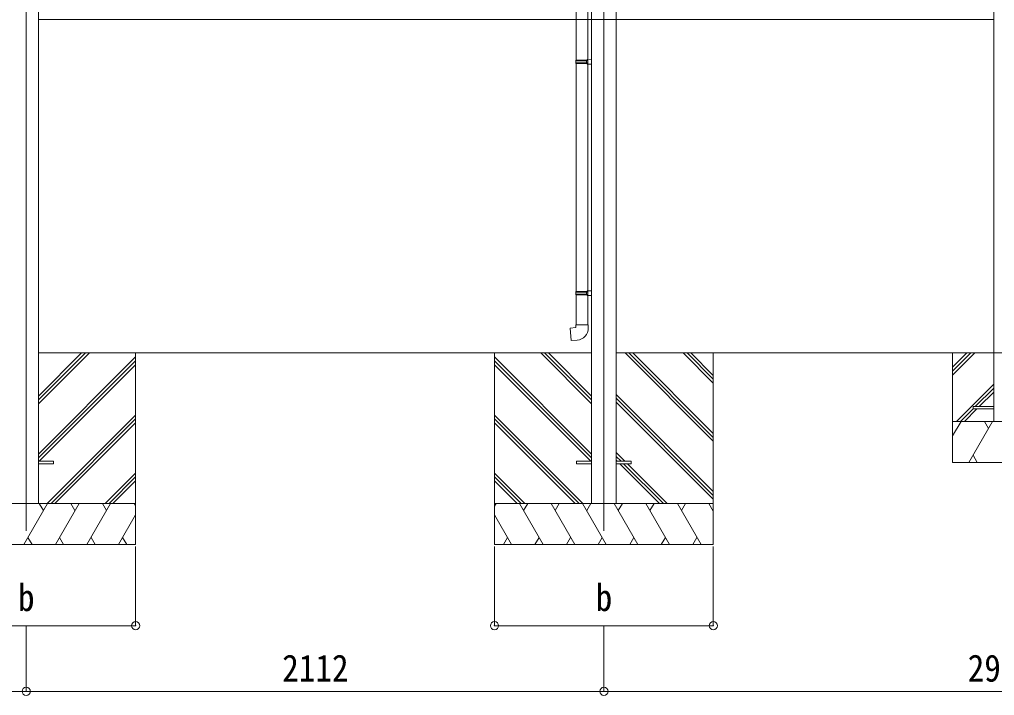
# Model space of a CAD drawing. Units: millimetres at full size. Extents: x -8385 to 8479, y -5853 to 5787.
# Drawn here: x 1200 to 4765, y -1948 to 521 of the extents above; entities that cross this region are included whole.
import ezdxf
from ezdxf.enums import TextEntityAlignment as Align

# ---------------------------------------------------------------- set-up
doc = ezdxf.new("R2010")
doc.units = ezdxf.units.MM
doc.header["$LTSCALE"] = 30
doc.header["$PDMODE"] = 32
doc.header["$PDSIZE"] = 30
for name, color, linetype, lineweight in [('0-0_0', 7, 'Continuous', 9), ('0-1_本体', 4, 'Continuous', 9), ('0-2_部品', 7, 'Continuous', 9), ('0-8_PARTS2', 2, 'Continuous', 9), ('0-A_寸法', 4, 'Continuous', 9), ('1-0_FRAME', 7, 'Continuous', 9), ('1-1_GLASS', 4, 'Continuous', 9), ('1-2_GLASS_SEAL', 7, 'Continuous', 9)]:
    doc.layers.add(name, color=color, linetype=linetype, lineweight=lineweight)
doc.styles.add('ＭＳ ゴシック', font='')
doc.styles.get('ＭＳ ゴシック').set_extended_font_data('MS Gothic')

msp = doc.modelspace()

# ---------------------------------------------------------------- linework, layer by layer
at = {"layer": '0-0_0'}
for p, q in [((1270.25, -882.55), (1455.89, -696.92)), ((1270.25, -868.41), (1441.74, -696.92)), ((1270.25, -854.27), (1427.6, -696.92)), ((1270.25, -696.92), (2951.85, -696.92)), ((1270.25, -1066.4), (1625.05, -711.6)), ((3291.86, -696.92), (1610.26, -696.92)), ((1625.05, -696.92), (1625.05, -1396.92)), ((2937.06, -696.92), (2937.06, -1396.92)), ((3291.86, -1066.4), (2937.06, -711.6)), ((3291.86, -882.55), (3106.22, -696.92)), ((3291.86, -868.41), (3120.37, -696.92)), ((3291.86, -854.27), (3134.51, -696.92)), ((6191.86, -696.92), (3382.26, -696.92)), ((3737.06, -1019.38), (3414.59, -696.92)), ((3737.06, -1005.24), (3428.73, -696.92)), ((3737.06, -991.1), (3442.88, -696.92)), ((3737.06, -807.25), (3626.72, -696.92)), ((3737.06, -793.11), (3640.87, -696.92)), ((3737.06, -778.97), (3655.01, -696.92)), ((3737.06, -696.92), (3737.06, -1396.92)), ((1270.25, -1080.54), (1625.05, -725.74)), ((1272.51, -1092.42), (1625.05, -739.89)), ((3291.86, -1080.54), (2937.06, -725.74)), ((3289.59, -1092.42), (2937.06, -739.89)), ((3737.06, -1203.23), (3382.26, -848.43)), ((3737.06, -1217.37), (3382.26, -862.57)), ((3737.06, -1231.52), (3382.26, -876.72)), ((1301.86, -1246.92), (1625.05, -923.73)), ((3260.25, -1246.92), (2937.06, -923.73)), ((1316, -1246.92), (1625.05, -937.87)), ((1330.15, -1246.92), (1625.05, -952.02)), ((3246.1, -1246.92), (2937.06, -937.87)), ((3231.96, -1246.92), (2937.06, -952.02)), ((3414.11, -1092.42), (3382.26, -1060.56)), ((3399.97, -1092.42), (3382.26, -1074.71)), ((3385.83, -1092.42), (3382.26, -1088.85)), ((3540.33, -1246.92), (3394.83, -1101.42)), ((3554.47, -1246.92), (3408.97, -1101.42)), ((3568.61, -1246.92), (3423.11, -1101.42)), ((1514, -1246.92), (1625.05, -1135.86)), ((3048.11, -1246.92), (2937.06, -1135.86)), ((1528.14, -1246.92), (1625.05, -1150.01)), ((1542.28, -1246.92), (1625.05, -1164.15)), ((3033.97, -1246.92), (2937.06, -1150.01)), ((3019.83, -1246.92), (2937.06, -1164.15)), ((1625.05, -1246.92), (825.05, -1246.92)), ((1216.21, -1396.92), (1302.81, -1246.92)), ((1287.81, -1272.9), (1272.81, -1246.92)), ((1331.68, -1396.92), (1418.28, -1246.92)), ((1403.28, -1272.9), (1388.28, -1246.92)), ((1447.15, -1396.92), (1533.75, -1246.92)), ((1503.75, -1246.92), (1518.75, -1272.9)), ((1619.22, -1246.92), (1625.05, -1257.02)), ((2937.06, -1246.92), (3737.06, -1246.92)), ((2942.89, -1246.92), (2937.06, -1257.02)), ((3114.96, -1396.92), (3028.36, -1246.92)), ((3058.36, -1246.92), (3043.36, -1272.9)), ((3230.43, -1396.92), (3143.83, -1246.92)), ((3158.83, -1272.9), (3173.83, -1246.92)), ((3345.9, -1396.92), (3259.3, -1246.92)), ((3274.3, -1272.9), (3289.3, -1246.92)), ((3461.37, -1396.92), (3374.77, -1246.92)), ((3389.77, -1272.9), (3404.77, -1246.92)), ((3576.84, -1396.92), (3490.24, -1246.92)), ((3505.24, -1272.9), (3520.24, -1246.92)), ((3692.31, -1396.92), (3605.71, -1246.92)), ((3620.71, -1272.9), (3635.71, -1246.92)), ((3737.06, -1274.42), (3721.18, -1246.92)), ((1562.62, -1396.92), (1625.05, -1288.78)), ((2999.49, -1396.92), (2937.06, -1288.78)), ((1231.21, -1370.94), (1246.21, -1396.92)), ((1346.68, -1370.94), (1361.68, -1396.92)), ((1462.15, -1370.94), (1477.15, -1396.92)), ((1577.62, -1370.94), (1592.62, -1396.92)), ((2984.49, -1370.94), (2969.49, -1396.92)), ((3099.96, -1370.94), (3084.96, -1396.92)), ((3215.43, -1370.94), (3200.43, -1396.92)), ((3330.9, -1370.94), (3315.9, -1396.92)), ((3446.37, -1370.94), (3431.37, -1396.92)), ((3561.84, -1370.94), (3546.84, -1396.92)), ((3677.31, -1370.94), (3662.31, -1396.92)), ((825.05, -1396.92), (1625.05, -1396.92)), ((3737.06, -1396.92), (2937.06, -1396.92))]:
    msp.add_line(p, q, dxfattribs=at)
at = {"layer": '0-1_本体'}
msp.add_line((3382.26, 1629.46), (3382.26, -1246.92), dxfattribs=at)
for points in [[(1252.55, 1629.46), (1270.25, 1629.46), (1270.25, -1246.92)], [(3309.56, 1629.46), (3291.86, 1629.46), (3291.86, -1246.92)]]:
    msp.add_lwpolyline(points, dxfattribs=at)
at = {"layer": '0-2_部品'}
for p, q in [((3235.86, 1317), (3235.86, 372.81)), ((3277.86, 1314.44), (3277.86, 375.37)), ((3233.86, 370.81), (3234.86, 372.81)), ((3233.86, 370.81), (3277.86, 370.81)), ((3233.86, 370.81), (3233.86, 362.81)), ((3233.86, 362.81), (3277.86, 362.81)), ((3233.86, 362.81), (3234.86, 360.81)), ((3234.86, 372.81), (3277.86, 372.81)), ((3234.86, 360.81), (3277.86, 360.81)), ((3235.86, 360.81), (3235.86, -472.35)), ((3273.38, 370.81), (3272.95, 372.81)), ((3275.86, 375.31), (3291.86, 375.78)), ((3275.86, 373.31), (3275.86, 375.31)), ((3275.86, 373.31), (3277.86, 373.31)), ((3275.86, 358.31), (3275.86, 360.31)), ((3275.86, 358.31), (3291.86, 357.84)), ((3277.86, 358.26), (3277.86, -469.79)), ((3291.86, 375.78), (3291.86, 357.84)), ((3233.86, -474.35), (3234.86, -472.35)), ((3233.86, -474.35), (3277.86, -474.35)), ((3233.86, -474.35), (3233.86, -482.35)), ((3233.86, -482.35), (3277.86, -482.35)), ((3233.86, -482.35), (3234.86, -484.35)), ((3234.86, -472.35), (3277.86, -472.35)), ((3234.86, -484.35), (3277.86, -484.35)), ((3235.86, -484.35), (3235.86, -594.35)), ((3273.38, -474.35), (3272.95, -472.35)), ((3275.86, -469.85), (3291.86, -469.38)), ((3275.86, -471.85), (3275.86, -469.85)), ((3275.86, -471.85), (3277.86, -471.85)), ((3275.86, -486.85), (3275.86, -484.85)), ((3275.86, -486.85), (3291.86, -487.32)), ((3277.86, -486.9), (3277.86, -594.35)), ((3291.86, -469.38), (3291.86, -487.32)), ((3233.86, -594.35), (3279.86, -594.35)), ((3233.86, -604.35), (3233.86, -594.35)), ((3279.86, -594.35), (3279.86, -605.26))]:
    msp.add_line(p, q, dxfattribs=at)
at = {"layer": '0-2_部品', "color": 4}
for p, q in [((1324.85, -1092.42), (1270.05, -1092.42)), ((3237.06, -1092.44), (3237.06, -1101.44)), ((3291.86, -1092.44), (3237.06, -1092.44)), ((3291.86, -1101.44), (3237.06, -1101.44)), ((3437.06, -1092.44), (3382.26, -1092.44)), ((3437.06, -1101.44), (3382.26, -1101.44)), ((3437.06, -1092.44), (3437.06, -1101.44))]:
    msp.add_line(p, q, dxfattribs=at)
at = {"layer": '0-2_部品'}
for points in [[(3273.38, 370.81), (3273.38, 362.81), (3272.95, 360.81)], [(3275.86, 360.31), (3277.86, 360.31), (3277.86, 373.31)], [(3273.38, -474.35), (3273.38, -482.35), (3272.95, -484.35)], [(3275.86, -484.85), (3277.86, -484.85), (3277.86, -471.85)], [(3238.78, -650.09), (3217.94, -651.91), (3213.93, -606.09), (3233.86, -604.35)]]:
    msp.add_lwpolyline(points, dxfattribs=at)
at = {"layer": '0-2_部品', "color": 4}
msp.add_lwpolyline([(1324.85, -1092.42), (1324.85, -1101.42), (1270.05, -1101.42)], dxfattribs=at)
at = {"layer": '0-2_部品'}
msp.add_arc((3234.86, -605.26), 45, 275, 0, dxfattribs=at)
at = {"layer": '0-8_PARTS2'}
for p, q in [((1225.05, 1603.08), (1225.05, -1346.92)), ((3337.06, 1603.08), (3337.06, -1346.92))]:
    msp.add_line(p, q, dxfattribs=at)
at = {"layer": '0-A_寸法', "color": 6}
for p, q in [((1625.05, -1693.31), (1625.05, -1404.34)), ((2937.05, -1693.31), (2937.05, -1404.34)), ((3737.05, -1693.31), (3737.05, -1404.34)), ((825.05, -1693.31), (1625.05, -1693.31)), ((1225.05, -1933.29), (1225.05, -1693.31)), ((2937.05, -1693.31), (3737.05, -1693.31)), ((3337.06, -1933.29), (3337.06, -1693.31)), ((3337.06, -1933.29), (3337.06, -1693.31)), ((-1674.95, -1933.29), (1225.05, -1933.29)), ((1225.05, -1933.29), (3337.06, -1933.29)), ((3337.06, -1933.29), (6237.06, -1933.29))]:
    msp.add_line(p, q, dxfattribs=at)
for p in [(1625.05, -1693.31), (2937.05, -1693.31), (3737.05, -1693.31), (1225.05, -1933.29), (3337.06, -1933.29)]:
    msp.add_point(p, dxfattribs=at)
at = {"layer": '1-0_FRAME'}
for p, q in [((4612.06, -696.92), (4612.06, -1096.92)), ((4612.06, -749.27), (4664.4, -696.92)), ((4612.06, -763.41), (4678.55, -696.92)), ((4612.06, -777.55), (4692.69, -696.92)), ((4626.53, -946.92), (4762.06, -811.4)), ((4694.68, -892.92), (4762.06, -825.54)), ((4708.82, -892.92), (4762.06, -839.69)), ((4640.68, -946.92), (4687.05, -900.54)), ((4654.82, -946.92), (4700.82, -900.92)), ((4612.06, -1000.04), (4642.72, -946.92)), ((4612.06, -946.92), (4962.06, -946.92)), ((4671.59, -1096.92), (4758.19, -946.92)), ((4743.19, -972.91), (4728.19, -946.92)), ((4612.06, -1096.92), (4962.06, -1096.92)), ((4686.59, -1070.94), (4701.59, -1096.92))]:
    msp.add_line(p, q, dxfattribs=at)
at = {"layer": '1-1_GLASS'}
for p, q in [((4762.06, 1606.43), (4762.06, -946.92)), ((1270.25, 520.97), (2281.05, 520.97)), ((2281.05, 520.97), (4762.06, 520.97))]:
    msp.add_line(p, q, dxfattribs=at)
at = {"layer": '1-2_GLASS_SEAL', "color": 4}
msp.add_line((4762.05, -900.92), (4687.05, -900.92), dxfattribs=at)
msp.add_lwpolyline([(4687.05, -900.92), (4687.05, -892.92), (4762.05, -892.92)], dxfattribs=at)

# ---------------------------------------------------------------- texts
at = {"layer": '0-A_寸法', "color": 7, "style": 'ＭＳ ゴシック', "width": 0.9}
for s, p in [('b', (1195.05, -1669.31)), ('b', (3307.05, -1669.31)), ('2112', (2161.05, -1927.29)), ('2900', (4667.06, -1927.29))]:
    msp.add_text(s, height=98.97, dxfattribs=at).set_placement(p, align=Align.BOTTOM_LEFT)

doc.saveas('drawing.dxf')
